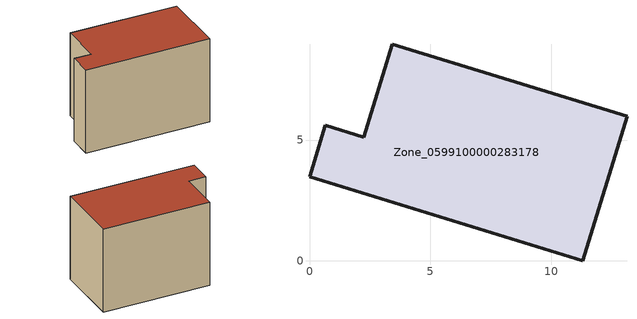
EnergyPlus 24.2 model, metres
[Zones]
Zone_0599100000283178
 floor ground (C_G): 11.29,0 0,3.48 0.66,5.61 2.24,5.12 3.42,8.97 13.13,5.98 z0
 wall outside (C_F): 11.29,0 13.13,5.98 3.42,8.97 2.24,5.12 0.66,5.61 0,3.48 11.29,0 z0:8.14
 roof outside (C_R): 0,3.48 11.29,0 13.13,5.98 3.42,8.97 2.24,5.12 0.66,5.61 z8.14
[BUILDING]
Pand.0599100000283178: North Axis=0; Terrain=City; Loads Convergence Tolerance Value=0.04; Temperature Convergence Tolerance Value=0.4; Solar Distribution=FullExterior; Maximum Number of Warmup Days=25; Minimum Number of Warmup Days=1
[Site:Location]
Rotterdam.The.Hague.AP_ZH_NLD Design_Conditions: Latitude=51.96; Longitude=4.45; Time Zone=1; Elevation=-4.5
[SITE:GROUNDTEMPERATURE:BUILDINGSURFACE]
18, 18, 18, 18, 18, 18, 18, 18, 18, 18, 18, 18
[MATERIAL] Thermal Absorptance=0.9; Solar Absorptance=0.7; Visible Absorptance=0.7
Name | Roughness | Thickness | Conductivity | Density | Specific Heat
G.TC.1975-1991 | MediumSmooth | 0.15 | 0.288461 | 540 | 1210
F.TC.1975-1991 | Rough | 0.3 | 0.230769 | 1920 | 840
R.TC.1975-1991 | MediumRough | 0.2 | 0.153846 | 1500 | 1000
[CONSTRUCTION]
C_G: G.TC.1975-1991
C_F: F.TC.1975-1991
C_R: R.TC.1975-1991
[ZONE]
Zone_0599100000283178: Type=1; Multiplier=1; Ceiling Height=Autocalculate; Volume=Autocalculate; Floor Area=autocalculate; Part of Total Floor Area=Yes
[ZONEINFILTRATION:DESIGNFLOWRATE]
Infil_Zone_0599100000283178: Zone or ZoneList or Space or SpaceList=Zone_0599100000283178; Schedule=AlwaysOn; Design Flow Rate Calculation Method=Flow/Area; Flow Rate per Floor Area=0.003; Constant Term Coefficient=1; Temperature Term Coefficient=0; Velocity Term Coefficient=0; Velocity Squared Term Coefficient=0
[HVACTEMPLATE:ZONE:IDEALLOADSAIRSYSTEM]
Zone_0599100000283178: Maximum Heating Supply Air Temperature=50; Minimum Cooling Supply Air Temperature=13; Maximum Heating Supply Air Humidity Ratio=0.0156; Minimum Cooling Supply Air Humidity Ratio=0.0077; Heating Limit=NoLimit; Cooling Limit=NoLimit; Dehumidification Control Type=ConstantSensibleHeatRatio; Cooling Sensible Heat Ratio=0.7; Dehumidification Setpoint=60; Humidification Control Type=None; Humidification Setpoint=30; Outdoor Air Method=None; Outdoor Air Flow Rate per Person=0.00944; Outdoor Air Flow Rate per Zone Floor Area=0; Outdoor Air Flow Rate per Zone=0; Demand Controlled Ventilation Type=None; Outdoor Air Economizer Type=NoEconomizer; Heat Recovery Type=None; Sensible Heat Recovery Effectiveness=0.7; Latent Heat Recovery Effectiveness=0.65
[ZONECONTROL:THERMOSTAT]
ThermostatControl_Zone_0599100000283178: Zone or ZoneList=Zone_0599100000283178; Control Type Schedule=DualSetpointControlType; Control 1=Thermostat_Zone_0599100000283178; Temperature Difference Between Cutout And Setpoint=0
[THERMOSTATSETPOINT:DUALSETPOINT]
Thermostat_Zone_0599100000283178: Heating Setpoint Temperature Schedule=HeatingSetpoint_Zone_0599100000283178; Cooling Setpoint Temperature Schedule=CoolingSetpoint_Zone_0599100000283178
[SCHEDULE:COMPACT]
HeatingSetpoint_Zone_0599100000283178: Through: 12/31, For: AllDays, Until: 24:00, 21
CoolingSetpoint_Zone_0599100000283178: Through: 12/31, For: AllDays, Until: 24:00, 24
DualSetpointControlType: Through: 12/31, For: AllDays, Until: 24:00, 4
AlwaysOn: Through: 12/31, For: AllDays, Until: 24:00, 1
